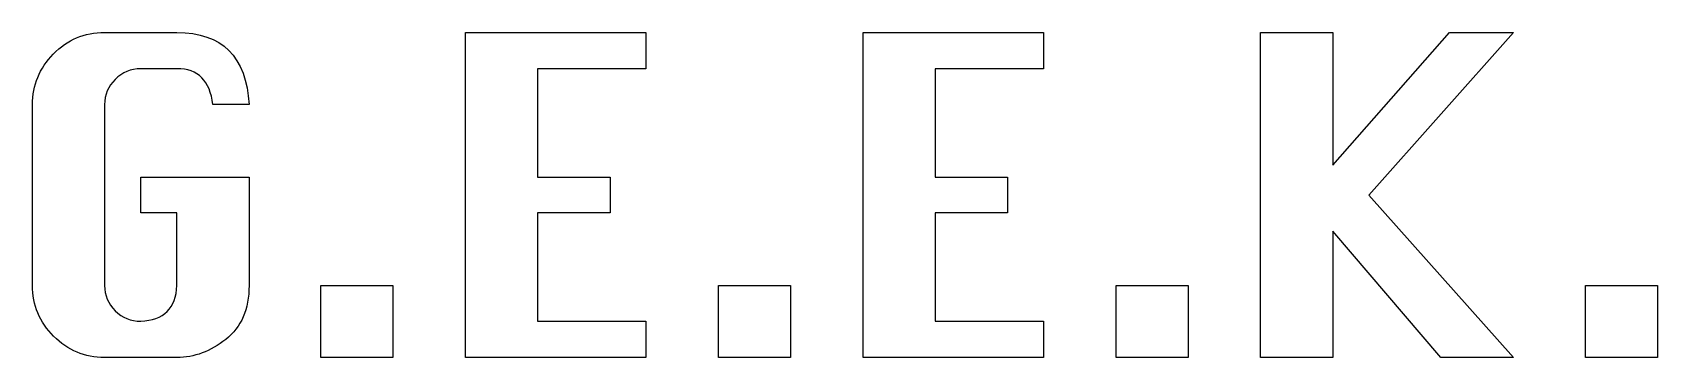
# Model space of a CAD drawing. Extents: x 37.2 to 62.2, y 15.8 to 20.8.
import ezdxf

# ---------------------------------------------------------------- set-up
doc = ezdxf.new("R2010")
doc.units = 0
doc.layers.add('Layer_1', color=7, linetype='CONTINUOUS')

msp = doc.modelspace()

# ---------------------------------------------------------------- linework, layer by layer
at = {"layer": 'Layer_1', "color": 7}
for points in [[(38.279093, 20.834046), (39.39298, 20.834046)], [(39.39298, 20.277102), (38.836036, 20.277102)], [(37.170412, 16.945852), (37.170412, 19.725364)], [(38.279093, 19.725364), (38.279093, 16.945852)], [(40.501661, 19.725364), (39.944718, 19.725364)], [(38.836036, 18.611477), (40.501661, 18.611477), (40.501661, 16.945852)], [(39.39298, 16.945852), (39.39298, 18.059739), (38.836036, 18.059739), (38.836036, 18.611477)], [(39.39298, 15.837171), (38.279093, 15.837171)]]:
    msp.add_lwpolyline(points, dxfattribs=at)
for points in [[(43.832911, 15.837171), (43.832911, 20.834046), (46.607218, 20.834046), (46.607218, 20.277102), (44.941593, 20.277102), (44.941593, 18.611477), (46.055479, 18.611477), (46.055479, 18.059739), (44.941593, 18.059739), (44.941593, 16.394114), (46.607218, 16.394114), (46.607218, 15.837171)], [(49.948878, 15.837171), (49.948878, 20.834046), (52.723184, 20.834046), (52.723184, 20.277102), (51.057559, 20.277102), (51.057559, 18.611477), (52.171446, 18.611477), (52.171446, 18.059739), (51.057559, 18.059739), (51.057559, 16.394114), (52.723184, 16.394114), (52.723184, 15.837171)], [(56.064845, 15.837171), (56.064845, 20.834046), (57.173527, 20.834046), (57.173527, 18.793655), (58.969279, 20.834046), (59.953039, 20.834046), (57.73047, 18.335608), (59.953039, 15.837171), (58.839152, 15.837171), (57.173527, 17.778665), (57.173527, 15.837171)], [(41.60774, 15.837171), (41.60774, 16.945852), (42.716422, 16.945852), (42.716422, 15.837171)], [(47.723707, 15.837171), (47.723707, 16.945852), (48.832388, 16.945852), (48.832388, 15.837171)], [(53.839673, 15.837171), (53.839673, 16.945852), (54.948355, 16.945852), (54.948355, 15.837171)], [(61.061719, 15.837171), (61.061719, 16.945852), (62.170401, 16.945852), (62.170401, 15.837171)]]:
    msp.add_lwpolyline(points, close=True, dxfattribs=at)
for points in [[(37.490524, 20.503523), (37.705667, 20.723871), (37.968524, 20.834046), (38.279093, 20.834046)], [(39.39298, 20.834046), (40.090461, 20.834046), (40.460021, 20.464485), (40.501661, 19.725364)], [(37.170412, 19.725364), (37.170412, 20.023788), (37.277116, 20.283175), (37.490524, 20.503523)], [(38.836036, 20.277102), (38.683354, 20.277102), (38.55236, 20.222449), (38.443053, 20.113142)], [(39.944718, 19.725364), (39.901343, 20.093189), (39.71743, 20.277102), (39.39298, 20.277102)], [(38.443053, 20.113142), (38.333746, 20.005571), (38.279093, 19.876311), (38.279093, 19.725364)], [(37.495729, 16.162488), (37.278851, 16.381101), (37.170412, 16.642223), (37.170412, 16.945852)], [(38.279093, 16.945852), (38.279093, 16.79317), (38.333746, 16.663043), (38.443053, 16.555471)], [(38.836036, 16.394114), (39.189981, 16.411467), (39.375629, 16.59538), (39.39298, 16.945852)], [(40.501661, 16.945852), (40.501661, 16.578027), (40.382812, 16.30129), (40.145114, 16.115642)], [(38.443053, 16.555471), (38.55236, 16.4479), (38.683354, 16.394114), (38.836036, 16.394114)], [(38.279093, 15.837171), (37.975464, 15.837171), (37.714342, 15.94561), (37.495729, 16.162488)], [(40.145114, 16.115642), (39.90915, 15.929995), (39.658439, 15.837171), (39.39298, 15.837171)]]:
    msp.add_open_spline(points, degree=3, dxfattribs=at)

doc.saveas('drawing.dxf')
